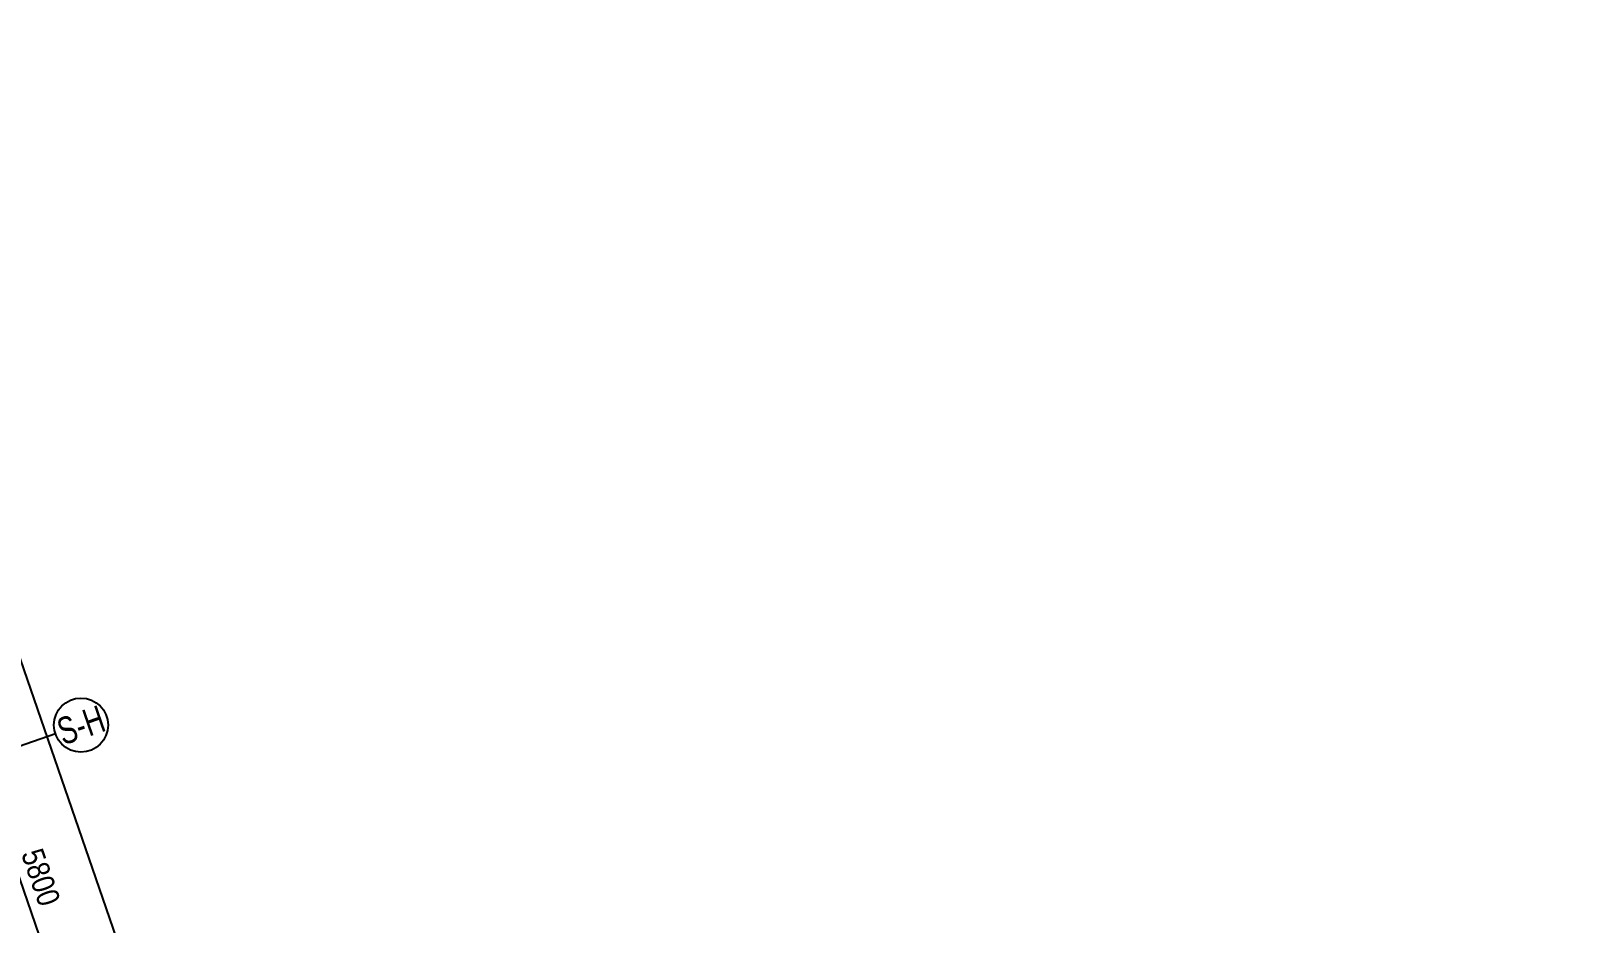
# Model space of a CAD drawing. Header units: millimetres. Extents: x -340714 to 2967022, y -655653 to 62.
# Drawn here: x 1567555 to 1601852, y -307804 to -288013 of the extents above; entities that cross this region are included whole.
import ezdxf
from ezdxf.enums import TextEntityAlignment as Align

# ---------------------------------------------------------------- set-up
doc = ezdxf.new("R2010")
doc.units = ezdxf.units.MM
doc.header["$LTSCALE"] = 100
doc.header["$PDMODE"] = 32
doc.header["$PDSIZE"] = 2.5
doc.linetypes.add('CENTER2', pattern=[1.125, 0.75, -0.125, 0.125, -0.125])
for name, color, linetype in [('ccu12-Hatch', 250, 'Continuous'), ('ccu12-Truc', 13, 'CENTER2'), ('KC2-DIM', 251, 'Continuous'), ('KT-Dim', 8, 'Continuous'), ('Xref_ST_MBDV Cot vach 30.7.2022|Xref_ST_MBDV Cot vach 30.7.2022|Xref_ST_MBDV Cot vach 30.7.2022|Xref_ST_MBDV Cot vach 30.7.2022|A-GRID-SYM', 50, 'Continuous')]:
    doc.layers.add(name, color=color, linetype=linetype)
doc.styles.add('Arial Narrow', font='ARIALN.TTF')
doc.styles.add('HBA-Text', font='GOTHIC.TTF')
doc.dimstyles.new('ccu12-200', dxfattribs={"dimscale": 200, "dimtxt": 2.5, "dimasz": 1, "dimexe": 1, "dimexo": 2, "dimgap": 1, "dimtad": 1, "dimdec": 0, "dimrnd": 5, "dimdsep": 46, "dimtxsty": 'Arial Narrow', "dimblk": 'ARCHTICK', "dimcen": -1, "dimdle": 1, "dimclrd": 256, "dimclre": 256, "dimclrt": 3, "dimadec": 0, "dimazin": 2, "dimtfac": 0.1, "dimtdec": 0, "dimtmove": 0, "dimatfit": 1, "dimldrblk": 'ARCHTICK', "dimfxl": 1, "dimtvp": 0.833333, "dimtolj": 1, "dimtzin": 12, "dimarcsym": 0})

# ---------------------------------------------------------------- blocks, each defined once
blk = doc.blocks.new('_ARCHTICK')
at = {"color": 0, "linetype": 'ByBlock', "const_width": 0.15}
blk.add_lwpolyline([(-0.5, -0.5), (0.5, 0.5)], dxfattribs=at)
blk = doc.blocks.new('*D1054')
at = {"layer": 'Defpoints', "color": 0, "transparency": 16777216}
for p in [(373326, -61952, 0), (377787, -66548), (375218, -67435, 0)]:
    blk.add_point(p, dxfattribs=at)
at = {"layer": 'KT-Dim', "lineweight": -2, "transparency": 16777216}
for p, q in [((373704, -61822), (376084, -61000)), ((375829, -60876), (377853, -66737)), ((375596, -67304), (377976, -66483))]:
    blk.add_line(p, q, dxfattribs=at)
at = {"layer": 'KT-Dim', "lineweight": -2, "transparency": 16777216, "xscale": 200, "yscale": 200, "zscale": 200}
for p, rotation in [((375894, -61065), 109.0471074728855), ((377787, -66548), 289.0471074728856)]:
    blk.add_blockref('_ARCHTICK', p, dxfattribs=dict(at, rotation=rotation))
at = {"layer": 'KT-Dim', "color": 3, "transparency": 16777216, "insert": (377271, -63658), "char_height": 500, "attachment_point": 5, "rotation": 289.0471, "style": 'Arial Narrow'}
blk.add_mtext('\\A1;5800', dxfattribs=at)
blk = doc.blocks.new('GRID-SYM-flat-103')
at = {"layer": 'Xref_ST_MBDV Cot vach 30.7.2022|Xref_ST_MBDV Cot vach 30.7.2022|Xref_ST_MBDV Cot vach 30.7.2022|Xref_ST_MBDV Cot vach 30.7.2022|A-GRID-SYM'}
blk.add_circle((0, 0, 0), 900, dxfattribs=at)
at = {"layer": 'Xref_ST_MBDV Cot vach 30.7.2022|Xref_ST_MBDV Cot vach 30.7.2022|Xref_ST_MBDV Cot vach 30.7.2022|Xref_ST_MBDV Cot vach 30.7.2022|A-GRID-SYM', "style": 'HBA-Text'}
blk.add_attdef('GRID', text='', height=900, rotation=19.0471, dxfattribs=at).set_placement((0, 0, 0), align=Align.MIDDLE_CENTER)
blk = doc.blocks.new('*D1030')
at = {"layer": 'Defpoints', "color": 0, "transparency": 16777216}
for p in [(366647, -37704, 0), (379300, -66026), (376730, -66913, 0)]:
    blk.add_point(p, dxfattribs=at)
at = {"layer": 'KT-Dim', "lineweight": -2, "transparency": 16777216}
for p, q in [((369150, -36628), (379365, -66215)), ((367025, -37574), (369405, -36752)), ((377108, -66782), (379489, -65960))]:
    blk.add_line(p, q, dxfattribs=at)
at = {"layer": 'KT-Dim', "lineweight": -2, "transparency": 16777216, "xscale": 200, "yscale": 200, "zscale": 200}
for p, rotation in [((369216, -36817), 109.0471074728855), ((379300, -66026), 289.0471074728856)]:
    blk.add_blockref('_ARCHTICK', p, dxfattribs=dict(at, rotation=rotation))
at = {"layer": 'KT-Dim', "color": 3, "transparency": 16777216, "insert": (374688, -51273), "char_height": 500, "attachment_point": 5, "rotation": 289.0471, "style": 'Arial Narrow'}
blk.add_mtext('\\A1;30900', dxfattribs=at)
blk = doc.blocks.new('MBDVCOTVACH-T2-T6-PN')
at = {"layer": 'ccu12-Hatch', "ltscale": 0.5}
h = blk.add_hatch(dxfattribs=at)
h.set_pattern_fill('BETONG', color=256, scale=50, pattern_type=2)
h.set_pattern_definition([(0, (-1923553.4, 300749.45), (0, 259.80762), [6.25, -143.75]), (0, (-1923553.4, 300760.28), (0, 259.80762), [6.25, -143.75]), (120, (-1923553.4, 300749.45), (-225, -129.90381), [6.25, -143.75]), (120, (-1923544.03, 300754.87), (-225, -129.90381), [6.25, -143.75]), (0, (-1923478.4, 300879.36), (0, 259.80762), [6.25, -143.75]), (0, (-1923478.4, 300890.18), (0, 259.80762), [6.25, -143.75]), (120, (-1923478.4, 300879.36), (-225, -129.90381), [6.25, -143.75]), (120, (-1923469.03, 300884.77), (-225, -129.90381), [6.25, -143.75]), (60, (-1923547.16, 300749.45), (-225, 129.90381), [6.25, -143.75]), (60, (-1923556.53, 300754.87), (-225, 129.90381), [6.25, -143.75]), (60, (-1923472.16, 300619.55), (-225, 129.90381), [6.25, -143.75]), (60, (-1923481.53, 300624.96), (-225, 129.90381), [6.25, -143.75]), (45, (-1923553.41, 300749.454), (-53.0330086, 53.0330086), []), (50, (-1923553.4, 300749.45), (358.63009, -31.376067), [37.5, -412.5]), (355, (-1923553.4, 300749.45), (-69.37567, 376.09607), [30, -330]), (100.4514, (-1923523.52, 300746.84), (289.25469, 344.71977), [31.870095, -350.571056]), (46.1842, (-1923553.4, 300849.45), (533.62052, -82.75951), [56.25, -618.75]), (96.6356, (-1923508.94, 300842.56), (467.33135, 487.05894), [47.80514, -525.8565]), (351.1842, (-1923553.4, 300849.45), (467.33097, 487.0593), [45, -495]), (21, (-1923503.4, 300824.45), (298.453526, -201.309445), [37.5, -412.5]), (326, (-1923503.4, 300824.45), (121.657666, 362.57502), [30, -330]), (71.4514, (-1923478.54, 300807.68), (420.111314, 161.26525), [31.870095, -350.571056]), (37.5, (-1923553.41, 300749.45), (6.079928, 166.446927), [0, -326, 0, -335, 0, -331.25]), (7.5, (-1923553.4, 300749.45), (131.534769, 197.205856), [0, -191, 0, -318.5, 0, -126.25]), (327.5, (-1923664.9, 300749.45), (266.911218, -11.277436), [0, -125, 0, -390, 0, -517.5]), (317.5, (-1923714.9, 300749.45), (291.593085, 50.05249), [0, -162.5, 0, -259, 0, -367.5])])
edge = h.paths.add_edge_path()
edge.add_arc((4098, -8624), 750, 0, 360)
edge = h.paths.add_edge_path()
edge.add_arc((1410, -254), 750, 0, 360)
edge = h.paths.add_edge_path()
edge.add_arc((101637, -32127), 750, 0, 360)
edge = h.paths.add_edge_path()
edge.add_arc((54389, -32052), 750, 0, 360)
blk = doc.blocks.new('Grid-ST-flat-3')
at = {"layer": 'ccu12-Truc', "ltscale": 30}
blk.add_line((377595.9, -60477.9), (312746.7, -82867), dxfattribs=at)
at = {"layer": 'KT-Dim'}
ref = blk.add_blockref('GRID-SYM-flat-103', (378163.1, -60282.1, 0), dxfattribs=dict(at, xscale=0.6666666666666666, yscale=0.6666666666666666, zscale=0.6666666666666666))
ref.add_attrib('GRID', 'S-H', dxfattribs={"layer": 'Xref_ST_MBDV Cot vach 30.7.2022|Xref_ST_MBDV Cot vach 30.7.2022|Xref_ST_MBDV Cot vach 30.7.2022|Xref_ST_MBDV Cot vach 30.7.2022|A-GRID-SYM', "height": 600, "rotation": 19, "style": 'HBA-Text', "width": 0.75}).set_placement((378163.1, -60282.1, 0), align=Align.MIDDLE_CENTER)
for base, p1, p2, picture, middle in [((379299.7, -66025.7, 0), (366646.9, -37704.3), (376730.3, -66912.7, 0), '*D1030', (374688, -51272.9, 0)), ((377787.3, -66547.8, 0), (373325.8, -61952.2), (375217.9, -67434.9, 0), '*D1054', (377271.3, -63658, 0))]:
    dim = blk.add_linear_dim(base=base, p1=p1, p2=p2, angle=109.04711, dimstyle='ccu12-200', dxfattribs=at)
    dim.commit()
    dim.dimension.update_dxf_attribs({"geometry": picture, "text_midpoint": middle})

msp = doc.modelspace()

# ---------------------------------------------------------------- block references
msp.add_blockref('Grid-ST-flat-3', (1190502.7, -243129.8))
at = {"layer": 'KC2-DIM'}
msp.add_blockref('MBDVCOTVACH-T2-T6-PN', (1499465.3, -300749.5), dxfattribs=at)

doc.saveas('drawing.dxf')
